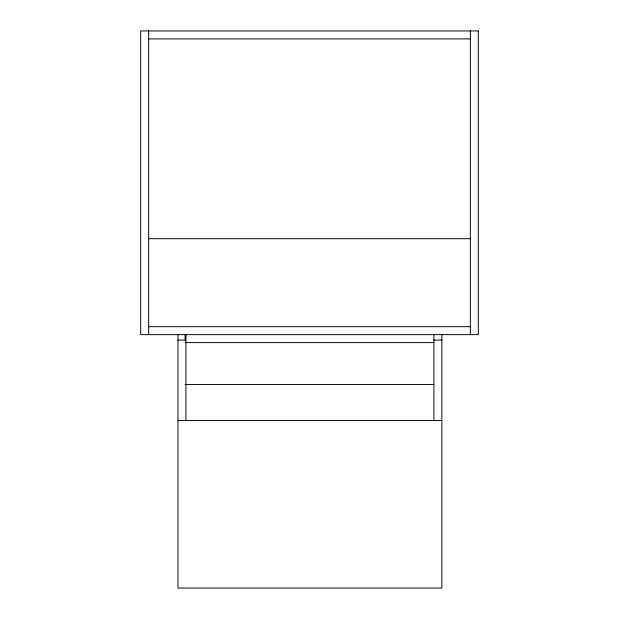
<?xml version="1.0" encoding="UTF-8"?>
<svg xmlns="http://www.w3.org/2000/svg" width="619" height="619" viewBox="0 0 619 619"><rect width="100%" height="100%" fill="white"/><g stroke="black" fill="none" stroke-linecap="round" stroke-linejoin="round"><path stroke-width="0.93" d="M148.653 38.912L470.347 38.912M148.653 238.71L470.347 238.71M148.653 326.677L470.347 326.677M177.978 340.079L185.932 340.079M433.904 340.079L441.865 340.079M185.096 342.593L433.904 342.593M185.096 384.476L433.904 384.476M177.978 420.502L441.865 420.502M470.347 30.95L470.347 334.631M441.865 334.631L441.865 588.05L177.978 588.05L177.978 334.631M433.904 334.631L433.904 420.502M185.932 334.631L185.932 420.502M185.096 334.631L185.096 339.939M148.653 30.95L148.653 334.631M478.309 30.95L140.691 30.95L140.691 334.631L478.309 334.631L478.309 30.95"/></g></svg>
